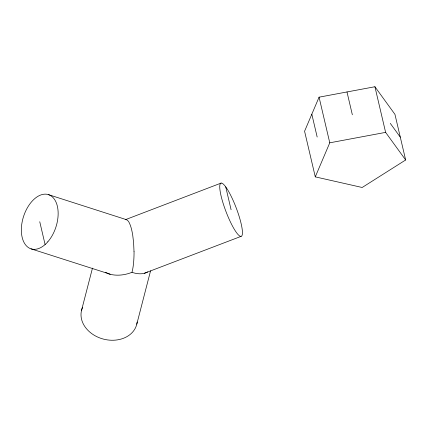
<?xml version="1.0" encoding="UTF-8"?>
<svg xmlns="http://www.w3.org/2000/svg" width="427" height="427" viewBox="0 0 427 427"><rect width="100%" height="100%" fill="white"/><g stroke="black" fill="none" stroke-linecap="round" stroke-linejoin="round"><path stroke-width="0.64" d="M136.784 324.168L150.566 270.825M81.482 310.594L92.478 268.119M319.065 97.175L304.579 131.233L315.281 176.869L362.176 187.485L405.65 159.981L394.948 114.351L374.917 86.74L319.065 97.175L329.767 142.81L315.281 176.869M125.378 219.686L221.133 183.076M144.385 273.259L241.052 236.377A28.47 5.434 69.1 0 0 230.836 195.593A28.47 5.434 69.1 0 0 221.389 197.205A28.47 5.434 69.1 0 0 241.052 236.377M329.767 142.81L385.618 132.375L405.65 159.981M31.086 248.861L110.187 274.203M48.411 194.616L126.141 219.579C128.698 220.38 129.525 223.412 130.454 225.627A24.841 5.839 86.4 0 1 132.744 235.378L133.603 242.643L134.019 251.674M108.922 273.824L105.384 272.325M390.283 123.36L400.296 137.168M374.917 86.74L385.618 132.375M346.991 91.96L352.344 114.772M311.822 114.206L317.17 137.024M225.739 186.909L231.092 209.726M39.748 221.736L45.097 244.554M137.158 321.99A28.47 22.46 14.5 0 1 103.211 339.043A28.47 22.46 14.5 0 1 82.582 307.381M134.051 251.706A35.58 8.369 86.4 0 1 131.98 272.309A35.58 28.492 -36 0 1 108.864 273.942M147.646 271.935A35.719 20.202 48.6 0 1 131.986 272.325M125.266 219.627A35.719 8.401 86.4 0 1 126.136 219.478M47.808 241.821A28.47 17.027 -72.2 0 0 50.039 195.294A28.47 17.027 -72.2 0 0 21.393 228.103A28.47 17.027 -72.2 0 0 47.808 241.821"/></g></svg>
